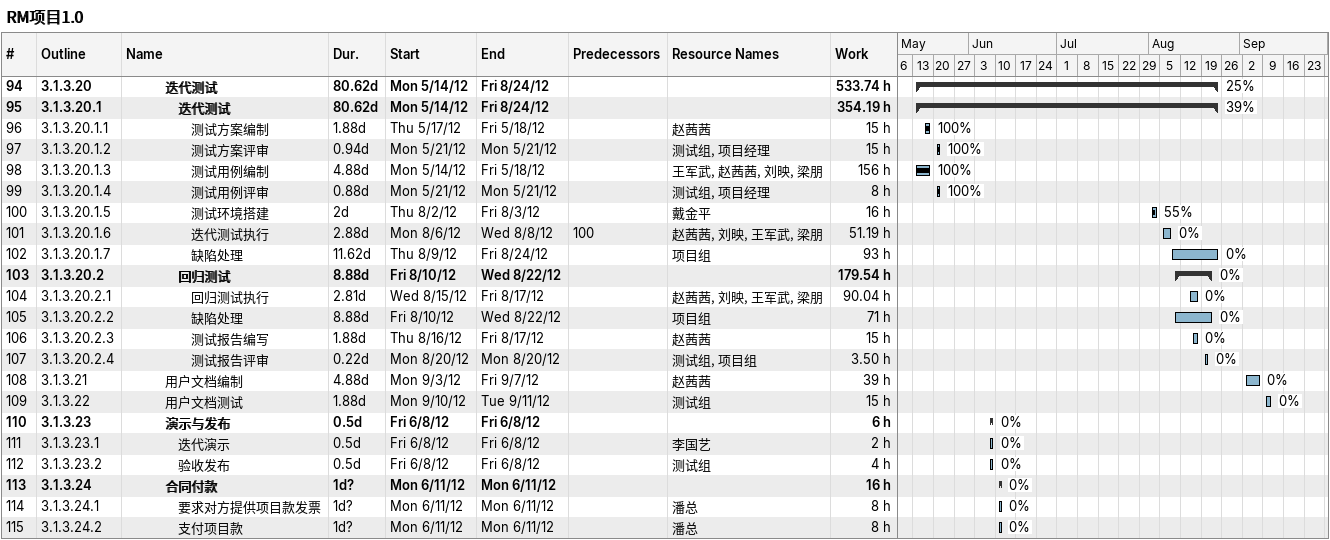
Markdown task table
RM项目1.0

| ID | WBS | Task | Duration | Start | Finish | Predecessors | Resources | % complete | Work (h) |
|---|---|---|---|---|---|---|---|---|---|
| 94 | 3.1.3.20 | **迭代测试** | 80.62d | 2012-05-14 | 2012-08-24 |  |  | 25 | 533.74 |
| 95 | 3.1.3.20.1 | **迭代测试** | 80.62d | 2012-05-14 | 2012-08-24 |  |  | 39 | 354.19 |
| 96 | 3.1.3.20.1.1 | 测试方案编制 | 1.88d | 2012-05-17 | 2012-05-18 |  | 赵茜茜 | 100 | 15 |
| 97 | 3.1.3.20.1.2 | 测试方案评审 | 0.94d | 2012-05-21 | 2012-05-21 |  | 测试组, 项目经理 | 100 | 15 |
| 98 | 3.1.3.20.1.3 | 测试用例编制 | 4.88d | 2012-05-14 | 2012-05-18 |  | 王军武, 赵茜茜, 刘映, 梁朋 | 100 | 156 |
| 99 | 3.1.3.20.1.4 | 测试用例评审 | 0.88d | 2012-05-21 | 2012-05-21 |  | 测试组, 项目经理 | 100 | 8 |
| 100 | 3.1.3.20.1.5 | 测试环境搭建 | 2d | 2012-08-02 | 2012-08-03 |  | 戴金平 | 55 | 16 |
| 101 | 3.1.3.20.1.6 | 迭代测试执行 | 2.88d | 2012-08-06 | 2012-08-08 | 100 | 赵茜茜, 刘映, 王军武, 梁朋 | 0 | 51.19 |
| 102 | 3.1.3.20.1.7 | 缺陷处理 | 11.62d | 2012-08-09 | 2012-08-24 |  | 项目组 | 0 | 93 |
| 103 | 3.1.3.20.2 | **回归测试** | 8.88d | 2012-08-10 | 2012-08-22 |  |  | 0 | 179.54 |
| 104 | 3.1.3.20.2.1 | 回归测试执行 | 2.81d | 2012-08-15 | 2012-08-17 |  | 赵茜茜, 刘映, 王军武, 梁朋 | 0 | 90.04 |
| 105 | 3.1.3.20.2.2 | 缺陷处理 | 8.88d | 2012-08-10 | 2012-08-22 |  | 项目组 | 0 | 71 |
| 106 | 3.1.3.20.2.3 | 测试报告编写 | 1.88d | 2012-08-16 | 2012-08-17 |  | 赵茜茜 | 0 | 15 |
| 107 | 3.1.3.20.2.4 | 测试报告评审 | 0.22d | 2012-08-20 | 2012-08-20 |  | 测试组, 项目组 | 0 | 3.50 |
| 108 | 3.1.3.21 | 用户文档编制 | 4.88d | 2012-09-03 | 2012-09-07 |  | 赵茜茜 | 0 | 39 |
| 109 | 3.1.3.22 | 用户文档测试 | 1.88d | 2012-09-10 | 2012-09-11 |  | 测试组 | 0 | 15 |
| 110 | 3.1.3.23 | **演示与发布** | 0.5d | 2012-06-08 | 2012-06-08 |  |  | 0 | 6 |
| 111 | 3.1.3.23.1 | 迭代演示 | 0.5d | 2012-06-08 | 2012-06-08 |  | 李国艺 | 0 | 2 |
| 112 | 3.1.3.23.2 | 验收发布 | 0.5d | 2012-06-08 | 2012-06-08 |  | 测试组 | 0 | 4 |
| 113 | 3.1.3.24 | **合同付款** | 1d? | 2012-06-11 | 2012-06-11 |  |  | 0 | 16 |
| 114 | 3.1.3.24.1 | 要求对方提供项目款发票 | 1d? | 2012-06-11 | 2012-06-11 |  | 潘总 | 0 | 8 |
| 115 | 3.1.3.24.2 | 支付项目款 | 1d? | 2012-06-11 | 2012-06-11 |  | 潘总 | 0 | 8 |
